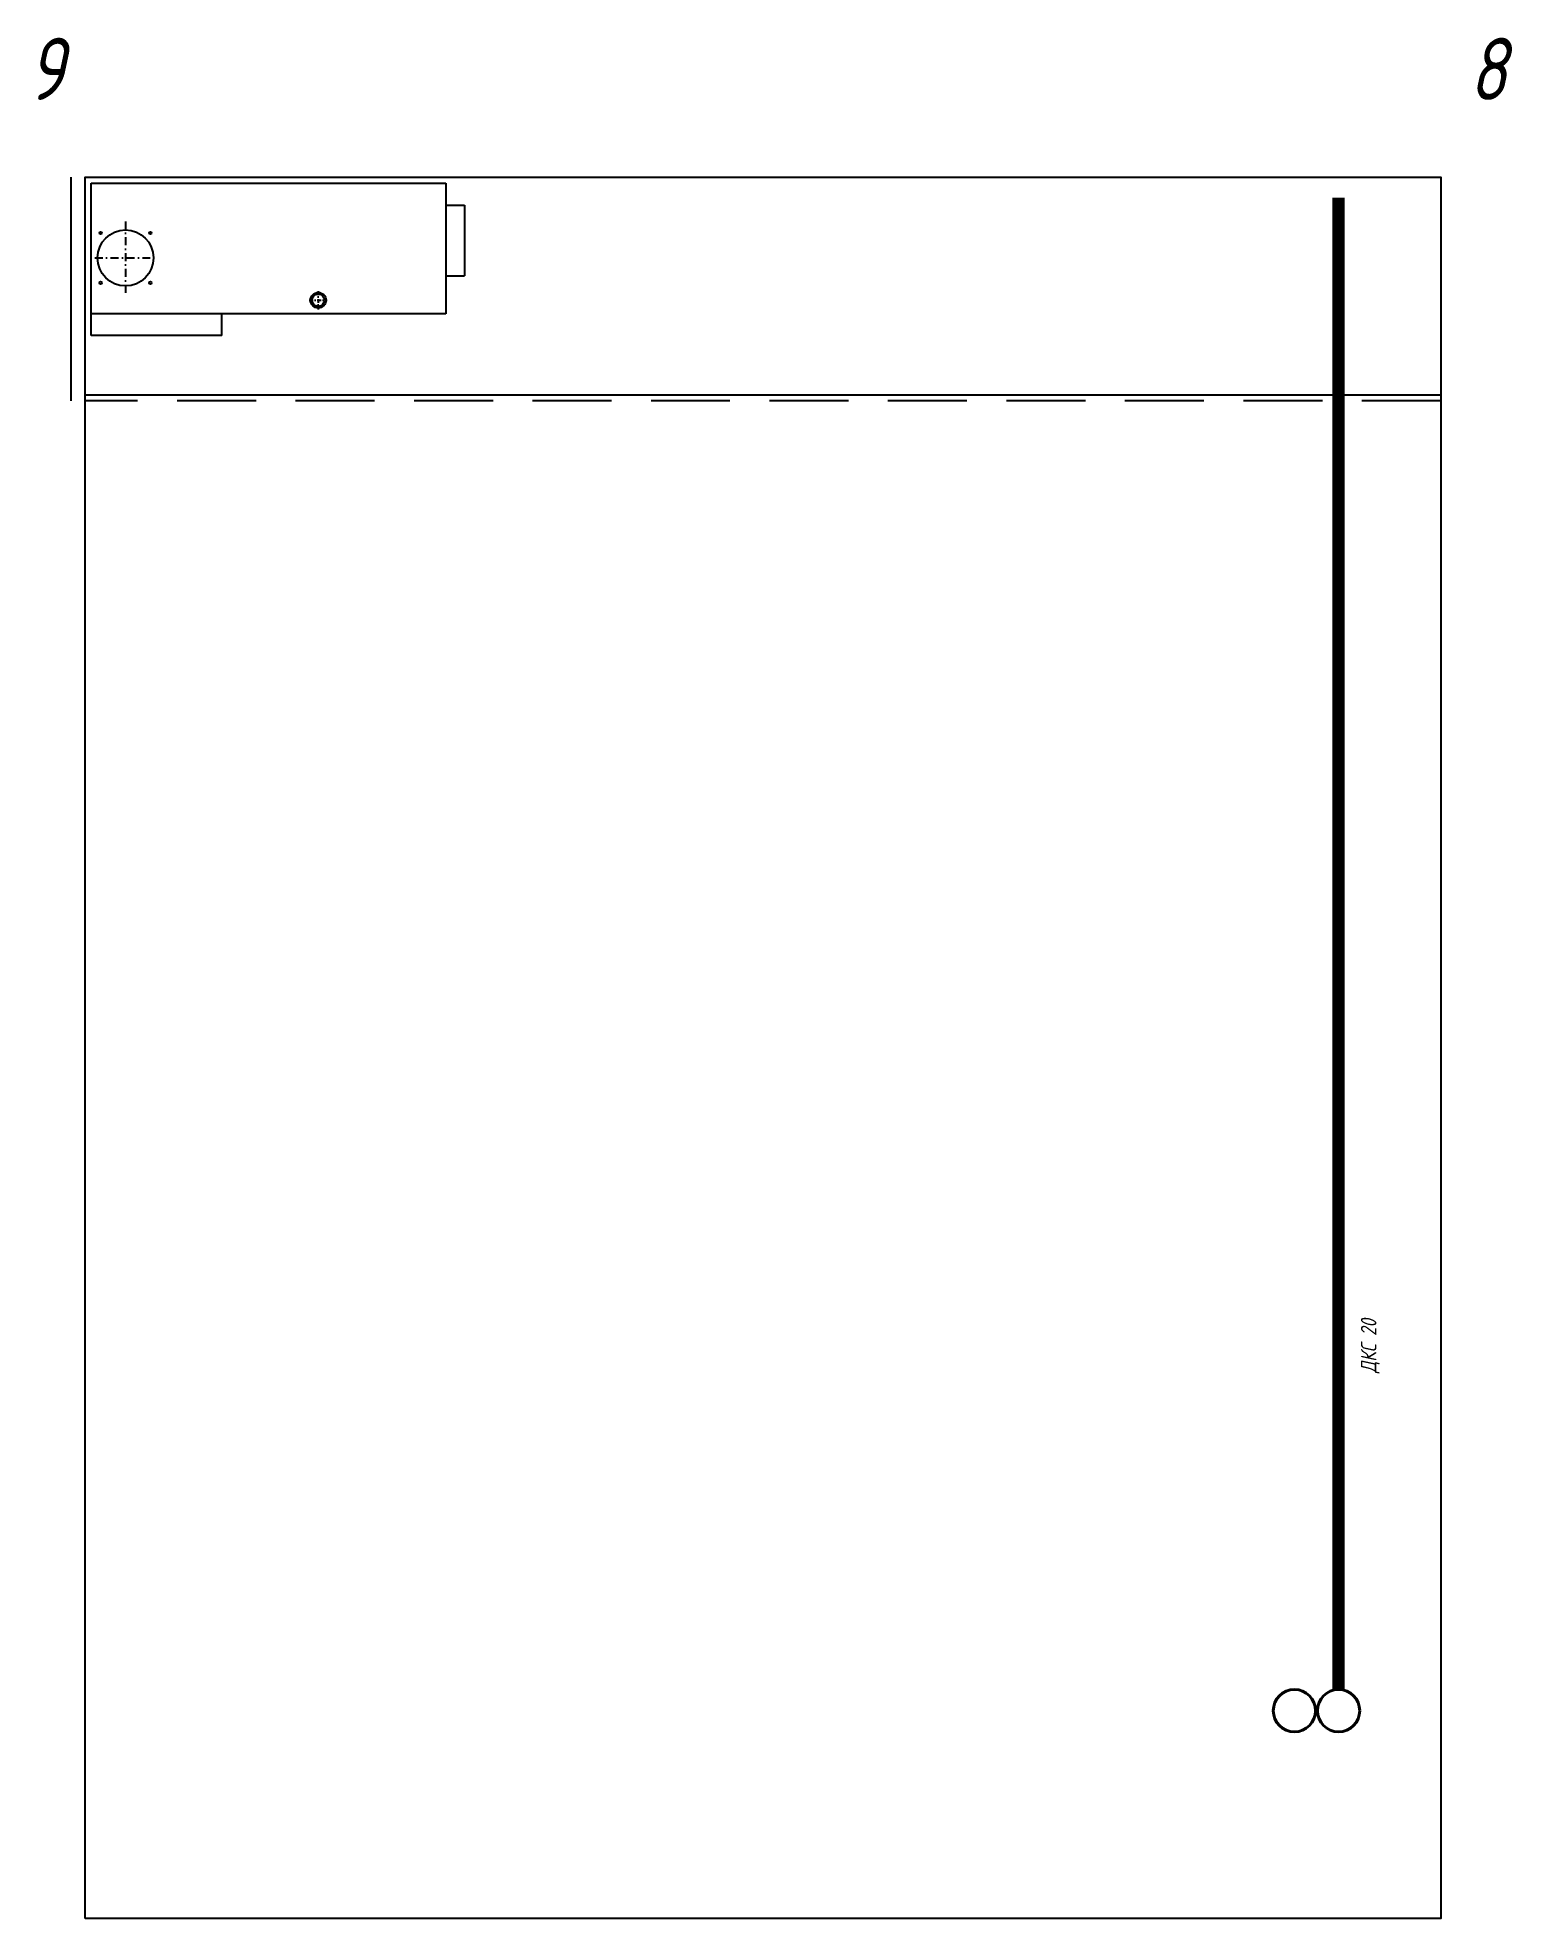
# Model space of a CAD drawing. Header units: millimetres. Extents: x -76 to 2297, y 0 to 3024.
import ezdxf
from ezdxf.enums import TextEntityAlignment as Align

# ---------------------------------------------------------------- set-up
doc = ezdxf.new("R2010")
doc.units = ezdxf.units.MM
doc.linetypes.add('DASHDOT', pattern=[25.4, 12.7, -6.35, 0, -6.35])
doc.linetypes.add('DASHED', pattern=[19.05, 12.7, -6.35])
for name, color, linetype in [('01 Черновое', 7, 'Continuous'), ('02 ОВиК', 7, 'Continuous'), ('02 ЭОМ и СС', 7, 'Continuous'), ('03 Потолок', 5, 'Continuous')]:
    doc.layers.add(name, color=color, linetype=linetype)
doc.layers.add('100 noprint', color=1, linetype='Continuous', plot=False)
doc.styles.add('ГОСТ-ISOCPEUR', font='isocpeui.ttf', dxfattribs={"width": 0.8})

msp = doc.modelspace()

# ---------------------------------------------------------------- linework, layer by layer
at = {"layer": '01 Черновое'}
msp.add_lwpolyline([(0, 0), (0, 2800), (2180, 2800), (2180, 0)], close=True, dxfattribs=at)
at = {"layer": '02 ОВиК', "color": 7, "lineweight": -2}
for p, q in [((10, 2545), (10, 2790)), ((10, 2790), (580, 2790)), ((10, 2545), (10, 2790)), ((10, 2790), (580, 2790)), ((580, 2790), (580, 2580)), ((580, 2790), (580, 2580)), ((580, 2755), (610, 2755)), ((580, 2755), (610, 2755)), ((610, 2755), (610, 2641)), ((610, 2755), (610, 2641)), ((580, 2641), (610, 2641)), ((580, 2641), (610, 2641)), ((580, 2580), (10, 2580)), ((580, 2580), (10, 2580)), ((220, 2545), (220, 2580)), ((220, 2545), (220, 2580)), ((220, 2545), (10, 2545)), ((220, 2545), (10, 2545))]:
    msp.add_line(p, q, dxfattribs=at)
at = {"layer": '02 ОВиК', "color": 7, "linetype": 'DASHDOT', "lineweight": -2}
for p, q in [((65, 2728.7), (65, 2611.3)), ((65, 2728.7), (65, 2611.3)), ((15.7, 2670), (114.3, 2670)), ((15.7, 2670), (114.3, 2670))]:
    msp.add_line(p, q, dxfattribs=at)
at = {"layer": '02 ОВиК', "color": 7, "linetype": 'DASHDOT', "lineweight": -2, "ltscale": 0.5}
for p, q in [((360.6, 2602), (389.4, 2602)), ((360.6, 2602), (389.4, 2602)), ((375, 2616.7), (375, 2587.3)), ((375, 2616.7), (375, 2587.3))]:
    msp.add_line(p, q, dxfattribs=at)
at = {"layer": '02 ОВиК', "color": 7, "lineweight": -2}
for centre, radius in [((65, 2670), 45), ((65, 2670), 45), ((25, 2710), 2), ((25, 2710), 2), ((105, 2710), 2), ((105, 2710), 2), ((25, 2630), 2), ((25, 2630), 2), ((105, 2630), 2), ((105, 2630), 2), ((375, 2602), 12.5), ((375, 2602), 12.5), ((375, 2602), 10), ((375, 2602), 10)]:
    msp.add_circle(centre, radius, dxfattribs=at)
at = {"layer": '02 ЭОМ и СС', "color": 1, "const_width": 20}
msp.add_lwpolyline([(2015.5, 368), (2015.5, 2767)], dxfattribs=at)
at = {"layer": '02 ЭОМ и СС', "color": 1, "lineweight": 40}
for centre in [(1944.5, 334), (2015.5, 334)]:
    msp.add_circle(centre, 34, dxfattribs=at)
at = {"layer": '03 Потолок', "ltscale": 10}
msp.add_line((2180, 2449.5), (0, 2449.5), dxfattribs=at)
at = {"layer": '03 Потолок', "linetype": 'DASHED', "ltscale": 10}
msp.add_line((2180, 2440), (0, 2440), dxfattribs=at)
at = {"layer": '100 noprint'}
msp.add_line((-22.8, 2800), (-22.8, 2440), dxfattribs=at)

# ---------------------------------------------------------------- texts
at = {"layer": '01 Черновое', "style": 'ГОСТ-ISOCPEUR', "width": 0.8}
for s, p in [('8', (2255.9, 2974.1)), ('9', (-62.8, 2974.1))]:
    msp.add_text(s, height=100, dxfattribs=at).set_placement(p, align=Align.MIDDLE)
at = {"layer": '02 ЭОМ и СС', "color": 1, "insert": (2051.4, 877), "char_height": 25, "width": 270.313, "attachment_point": 1, "rotation": 90, "style": 'ГОСТ-ISOCPEUR'}
msp.add_mtext('{ДКС 20}', dxfattribs=at)

doc.saveas('drawing.dxf')
